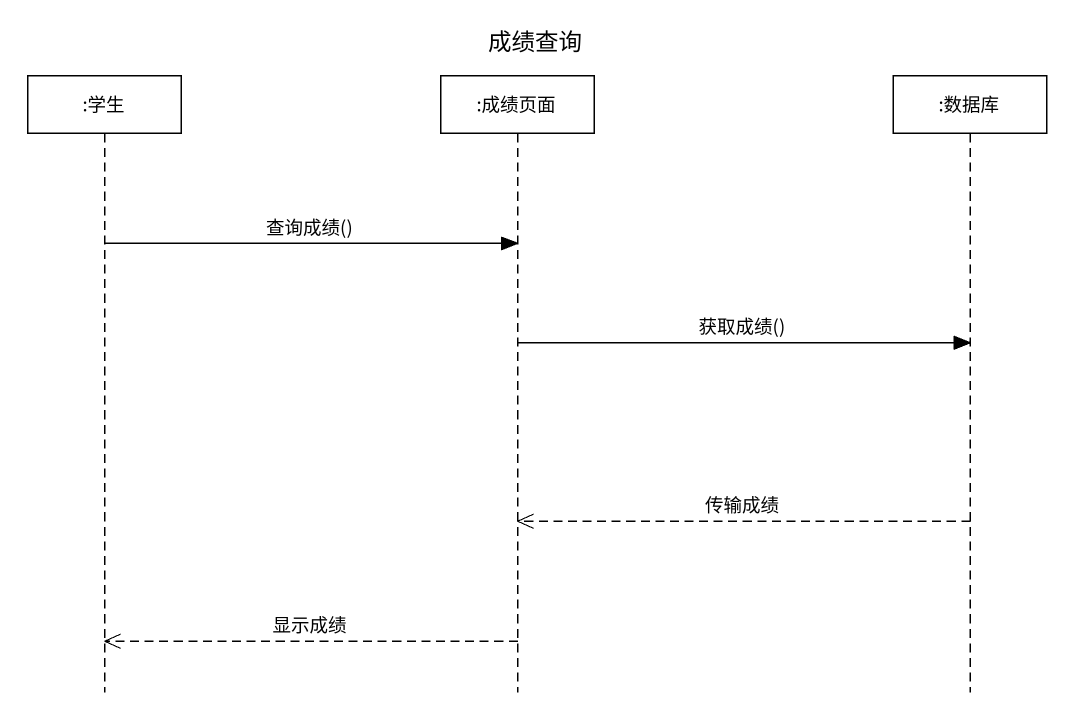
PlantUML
@startuml
title 成绩查询
hide footbox
participant ":学生" as 学生
participant ":成绩页面" as 成绩页面
participant ":数据库" as 数据库

学生 -> 成绩页面 : 查询成绩()
成绩页面 -> 数据库 : 获取成绩()
数据库 -->> 成绩页面 : 传输成绩
成绩页面 -->> 学生 : 显示成绩
@enduml
